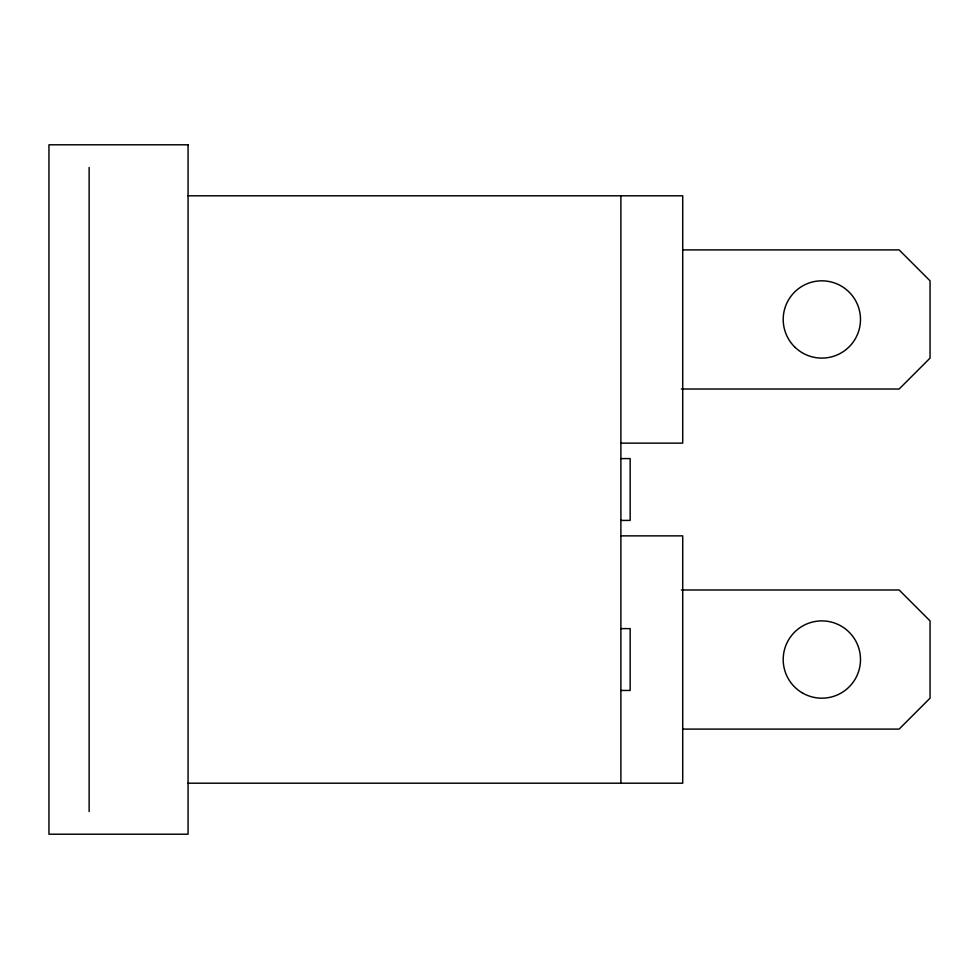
<?xml version="1.0" encoding="UTF-8"?>
<svg xmlns="http://www.w3.org/2000/svg" width="979" height="979" viewBox="0 0 979 979"><rect width="100%" height="100%" fill="white"/><g stroke="black" fill="none" stroke-linecap="round" stroke-linejoin="round"><path stroke-width="1.47" d="M188.066 195.8L682.718 195.8L682.718 443.132L620.894 443.132M682.583 249.902L899.138 249.902L930.05 280.814L930.05 358.106L899.138 389.018L681.347 389.018M620.894 458.588L630.17 458.588L630.17 520.412L620.894 520.412M620.894 535.868L682.718 535.868L682.718 783.2L188.066 783.2M681.347 589.982L899.138 589.982L930.05 620.894L930.05 698.186L899.138 729.098L682.583 729.098M620.894 628.616L630.17 628.616L630.17 690.452L620.894 690.452M620.894 195.8L620.894 783.2M89.138 167.421L89.138 811.579M188.066 144.794L48.95 144.794L48.95 834.206L188.066 834.206L188.066 144.794M802.523 693.01A38.646 38.646 0 0 0 860.492 659.54A38.646 38.646 0 0 0 802.523 626.07A38.646 38.646 0 0 0 802.523 693.01M794.52 346.786A38.646 38.646 0 0 0 859.17 329.47A38.646 38.646 0 0 0 811.848 282.136A38.646 38.646 0 0 0 794.52 346.786"/></g></svg>
